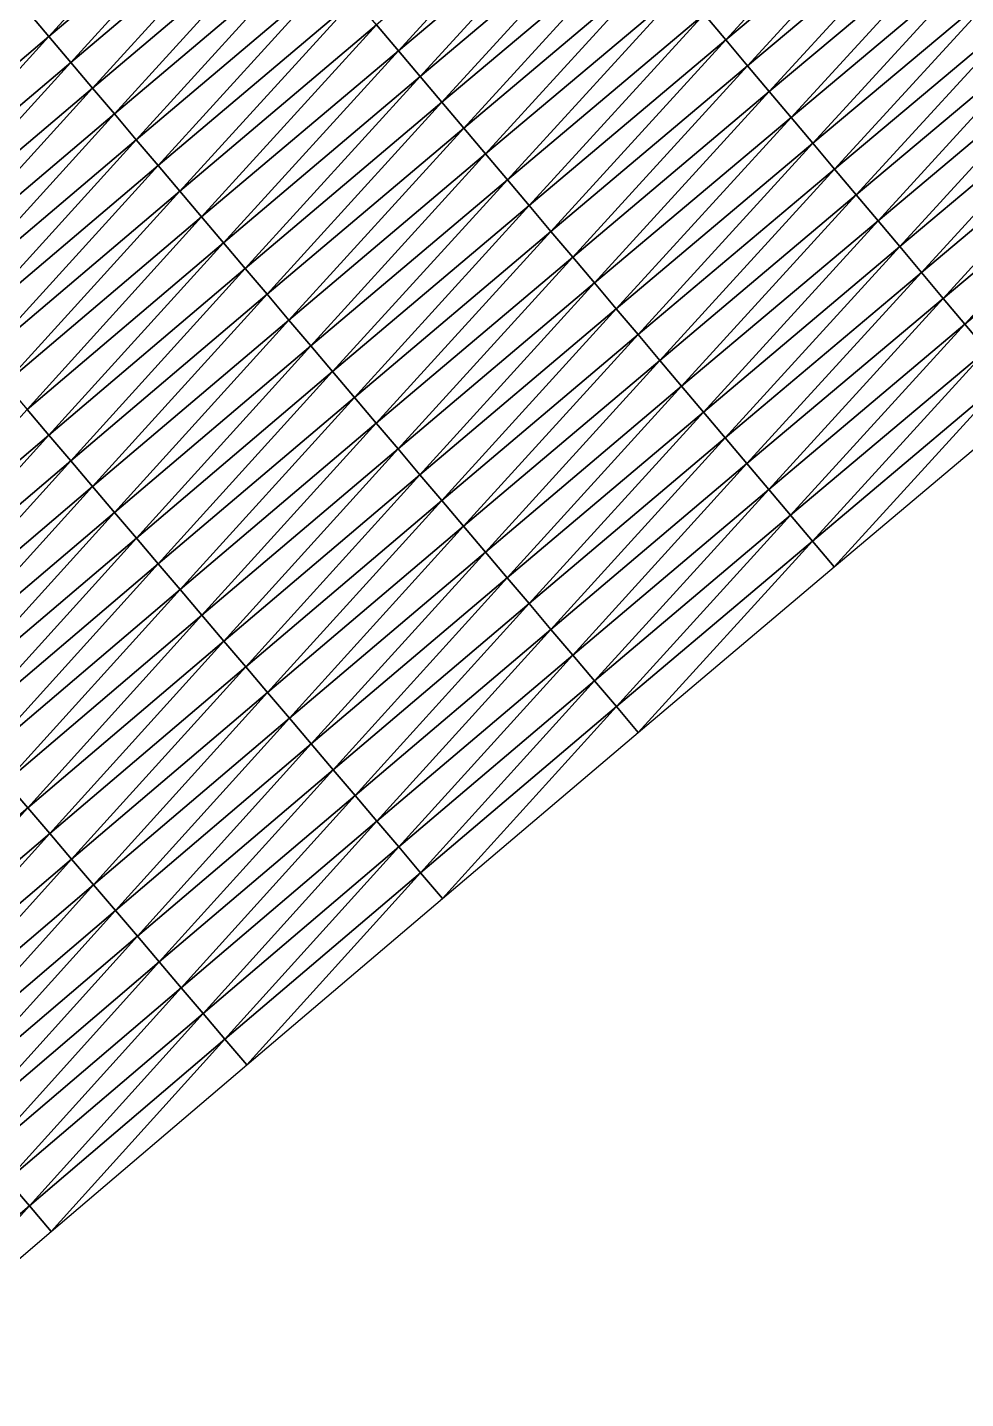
# Model space of a CAD drawing. Header units: metres. Extents: x 479979 to 482619, y 6959976 to 6961524.
# Drawn here: x 480088.9 to 480144.4, y 6960025.4 to 6960106.6 of the extents above; entities that cross this region are included whole.
import ezdxf

# ---------------------------------------------------------------- set-up
doc = ezdxf.new("R2010")
doc.units = ezdxf.units.M

msp = doc.modelspace()

# ---------------------------------------------------------------- linework, layer by layer
at = {"layer": 'GENERAL_FILL_TOP'}
for points in [[(480090.141, 6960106.034, 8.728), (480100.519, 6960117.426, 8.805), (480088.849, 6960107.56, 8.735)], [(480090.141, 6960106.034, 8.728), (480101.809, 6960115.898, 8.798), (480100.519, 6960117.426, 8.805)], [(480130.225, 6960105.84, 10.106), (480140.603, 6960117.159, 10.211), (480128.938, 6960107.371, 10.146)], [(480130.225, 6960105.84, 10.106), (480141.887, 6960115.626, 10.171), (480140.603, 6960117.159, 10.211)], [(480091.434, 6960104.508, 8.722), (480101.809, 6960115.898, 8.798), (480090.141, 6960106.034, 8.728)], [(480091.434, 6960104.508, 8.722), (480103.099, 6960114.37, 8.792), (480101.809, 6960115.898, 8.798)], [(480110.838, 6960105.199, 9.96), (480121.215, 6960116.556, 9.986), (480109.548, 6960106.728, 9.92)], [(480110.838, 6960105.199, 9.96), (480122.503, 6960115.025, 10.026), (480121.215, 6960116.556, 9.986)], [(480112.128, 6960103.671, 10), (480122.503, 6960115.025, 10.026), (480110.838, 6960105.199, 9.96)], [(480112.128, 6960103.671, 10), (480123.79, 6960113.494, 10.066), (480122.503, 6960115.025, 10.026)], [(480131.512, 6960104.31, 10.066), (480141.887, 6960115.626, 10.171), (480130.225, 6960105.84, 10.106)], [(480131.512, 6960104.31, 10.066), (480143.171, 6960114.092, 10.131), (480141.887, 6960115.626, 10.171)], [(480092.726, 6960102.981, 8.715), (480103.099, 6960114.37, 8.792), (480091.434, 6960104.508, 8.722)], [(480092.726, 6960102.981, 8.715), (480104.389, 6960112.841, 8.785), (480103.099, 6960114.37, 8.792)], [(480113.418, 6960102.142, 10.04), (480123.79, 6960113.494, 10.066), (480112.128, 6960103.671, 10)], [(480113.418, 6960102.142, 10.04), (480125.077, 6960111.964, 10.106), (480123.79, 6960113.494, 10.066)], [(480132.799, 6960102.779, 10.026), (480143.171, 6960114.092, 10.131), (480131.512, 6960104.31, 10.066)], [(480132.799, 6960102.779, 10.026), (480144.455, 6960112.559, 10.091), (480143.171, 6960114.092, 10.131)], [(480094.019, 6960101.455, 9.252), (480104.389, 6960112.841, 8.785), (480092.726, 6960102.981, 8.715)], [(480094.019, 6960101.455, 9.252), (480105.679, 6960111.313, 9.32), (480104.389, 6960112.841, 8.785)], [(480114.708, 6960100.614, 10.08), (480125.077, 6960111.964, 10.106), (480113.418, 6960102.142, 10.04)], [(480114.708, 6960100.614, 10.08), (480126.364, 6960110.433, 10.146), (480125.077, 6960111.964, 10.106)], [(480134.086, 6960101.248, 9.986), (480144.455, 6960112.559, 10.091), (480132.799, 6960102.779, 10.026)], [(480134.086, 6960101.248, 9.986), (480145.739, 6960111.025, 10.051), (480144.455, 6960112.559, 10.091)], [(480095.311, 6960099.929, 9.772), (480105.679, 6960111.313, 9.32), (480094.019, 6960101.455, 9.252)], [(480095.311, 6960099.929, 9.772), (480106.968, 6960109.784, 9.84), (480105.679, 6960111.313, 9.32)], [(480135.374, 6960099.717, 9.946), (480145.739, 6960111.025, 10.051), (480134.086, 6960101.248, 9.986)], [(480135.374, 6960099.717, 9.946), (480147.023, 6960109.492, 10.011), (480145.739, 6960111.025, 10.051)], [(480115.998, 6960099.085, 10.12), (480126.364, 6960110.433, 10.146), (480114.708, 6960100.614, 10.08)], [(480115.998, 6960099.085, 10.12), (480127.651, 6960108.902, 10.186), (480126.364, 6960110.433, 10.146)], [(480096.604, 6960098.403, 9.812), (480106.968, 6960109.784, 9.84), (480095.311, 6960099.929, 9.772)], [(480096.604, 6960098.403, 9.812), (480108.258, 6960108.256, 9.88), (480106.968, 6960109.784, 9.84)], [(480136.661, 6960098.186, 9.906), (480147.023, 6960109.492, 10.011), (480135.374, 6960099.717, 9.946)], [(480136.661, 6960098.186, 9.906), (480148.307, 6960107.959, 9.971), (480147.023, 6960109.492, 10.011)], [(480117.288, 6960097.557, 10.08), (480127.651, 6960108.902, 10.186), (480115.998, 6960099.085, 10.12)], [(480117.288, 6960097.557, 10.08), (480128.938, 6960107.371, 10.146), (480127.651, 6960108.902, 10.186)], [(480097.896, 6960096.876, 9.852), (480108.258, 6960108.256, 9.88), (480096.604, 6960098.403, 9.812)], [(480097.896, 6960096.876, 9.852), (480109.548, 6960106.728, 9.92), (480108.258, 6960108.256, 9.88)], [(480137.948, 6960096.656, 9.386), (480148.307, 6960107.959, 9.971), (480136.661, 6960098.186, 9.906)], [(480137.948, 6960096.656, 9.386), (480149.591, 6960106.425, 9.451), (480148.307, 6960107.959, 9.971)], [(480078.489, 6960096.151, 8.657), (480090.141, 6960106.034, 8.728), (480088.849, 6960107.56, 8.735)], [(480118.578, 6960096.029, 10.04), (480128.938, 6960107.371, 10.146), (480117.288, 6960097.557, 10.08)], [(480118.578, 6960096.029, 10.04), (480130.225, 6960105.84, 10.106), (480128.938, 6960107.371, 10.146)], [(480099.189, 6960095.35, 9.892), (480109.548, 6960106.728, 9.92), (480097.896, 6960096.876, 9.852)], [(480099.189, 6960095.35, 9.892), (480110.838, 6960105.199, 9.96), (480109.548, 6960106.728, 9.92)], [(480139.235, 6960095.125, 8.736), (480149.591, 6960106.425, 9.451), (480137.948, 6960096.656, 9.386)], [(480139.235, 6960095.125, 8.736), (480150.875, 6960104.892, 8.803), (480149.591, 6960106.425, 9.451)], [(480079.784, 6960094.626, 8.651), (480090.141, 6960106.034, 8.728), (480078.489, 6960096.151, 8.657)], [(480079.784, 6960094.626, 8.651), (480091.434, 6960104.508, 8.722), (480090.141, 6960106.034, 8.728)], [(480119.868, 6960094.5, 10), (480130.225, 6960105.84, 10.106), (480118.578, 6960096.029, 10.04)], [(480119.868, 6960094.5, 10), (480131.512, 6960104.31, 10.066), (480130.225, 6960105.84, 10.106)], [(480081.079, 6960093.102, 8.644), (480091.434, 6960104.508, 8.722), (480079.784, 6960094.626, 8.651)], [(480081.079, 6960093.102, 8.644), (480092.726, 6960102.981, 8.715), (480091.434, 6960104.508, 8.722)], [(480100.481, 6960093.824, 9.932), (480110.838, 6960105.199, 9.96), (480099.189, 6960095.35, 9.892)], [(480100.481, 6960093.824, 9.932), (480112.128, 6960103.671, 10), (480110.838, 6960105.199, 9.96)], [(480140.522, 6960093.594, 8.73), (480150.875, 6960104.892, 8.803), (480139.235, 6960095.125, 8.736)], [(480140.522, 6960093.594, 8.73), (480152.159, 6960103.358, 8.797), (480150.875, 6960104.892, 8.803)], [(480101.774, 6960092.298, 9.972), (480112.128, 6960103.671, 10), (480100.481, 6960093.824, 9.932)], [(480101.774, 6960092.298, 9.972), (480113.418, 6960102.142, 10.04), (480112.128, 6960103.671, 10)], [(480121.158, 6960092.972, 9.96), (480131.512, 6960104.31, 10.066), (480119.868, 6960094.5, 10)], [(480121.158, 6960092.972, 9.96), (480132.799, 6960102.779, 10.026), (480131.512, 6960104.31, 10.066)], [(480082.373, 6960091.578, 9.182), (480092.726, 6960102.981, 8.715), (480081.079, 6960093.102, 8.644)], [(480082.373, 6960091.578, 9.182), (480094.019, 6960101.455, 9.252), (480092.726, 6960102.981, 8.715)], [(480141.809, 6960092.063, 8.723), (480152.159, 6960103.358, 8.797), (480140.522, 6960093.594, 8.73)], [(480141.809, 6960092.063, 8.723), (480153.443, 6960101.825, 8.79), (480152.159, 6960103.358, 8.797)], [(480103.066, 6960090.771, 10.012), (480113.418, 6960102.142, 10.04), (480101.774, 6960092.298, 9.972)], [(480103.066, 6960090.771, 10.012), (480114.708, 6960100.614, 10.08), (480113.418, 6960102.142, 10.04)], [(480122.448, 6960091.443, 9.92), (480132.799, 6960102.779, 10.026), (480121.158, 6960092.972, 9.96)], [(480122.448, 6960091.443, 9.92), (480134.086, 6960101.248, 9.986), (480132.799, 6960102.779, 10.026)], [(480083.668, 6960090.053, 9.702), (480094.019, 6960101.455, 9.252), (480082.373, 6960091.578, 9.182)], [(480083.668, 6960090.053, 9.702), (480095.311, 6960099.929, 9.772), (480094.019, 6960101.455, 9.252)], [(480123.738, 6960089.915, 9.88), (480134.086, 6960101.248, 9.986), (480122.448, 6960091.443, 9.92)], [(480123.738, 6960089.915, 9.88), (480135.374, 6960099.717, 9.946), (480134.086, 6960101.248, 9.986)], [(480143.096, 6960090.532, 8.716), (480153.443, 6960101.825, 8.79), (480141.809, 6960092.063, 8.723)], [(480143.096, 6960090.532, 8.716), (480154.727, 6960100.291, 8.783), (480153.443, 6960101.825, 8.79)], [(480104.359, 6960089.245, 10.052), (480114.708, 6960100.614, 10.08), (480103.066, 6960090.771, 10.012)], [(480104.359, 6960089.245, 10.052), (480115.998, 6960099.085, 10.12), (480114.708, 6960100.614, 10.08)], [(480084.963, 6960088.529, 9.742), (480095.311, 6960099.929, 9.772), (480083.668, 6960090.053, 9.702)], [(480084.963, 6960088.529, 9.742), (480096.604, 6960098.403, 9.812), (480095.311, 6960099.929, 9.772)], [(480125.028, 6960088.387, 9.84), (480135.374, 6960099.717, 9.946), (480123.738, 6960089.915, 9.88)], [(480125.028, 6960088.387, 9.84), (480136.661, 6960098.186, 9.906), (480135.374, 6960099.717, 9.946)], [(480144.383, 6960089.001, 8.71), (480154.727, 6960100.291, 8.783), (480143.096, 6960090.532, 8.716)], [(480144.383, 6960089.001, 8.71), (480156.011, 6960098.758, 8.777), (480154.727, 6960100.291, 8.783)], [(480105.651, 6960087.719, 10.012), (480115.998, 6960099.085, 10.12), (480104.359, 6960089.245, 10.052)], [(480105.651, 6960087.719, 10.012), (480117.288, 6960097.557, 10.08), (480115.998, 6960099.085, 10.12)], [(480086.258, 6960087.005, 9.782), (480096.604, 6960098.403, 9.812), (480084.963, 6960088.529, 9.742)], [(480086.258, 6960087.005, 9.782), (480097.896, 6960096.876, 9.852), (480096.604, 6960098.403, 9.812)], [(480126.318, 6960086.858, 9.32), (480136.661, 6960098.186, 9.906), (480125.028, 6960088.387, 9.84)], [(480126.318, 6960086.858, 9.32), (480137.948, 6960096.656, 9.386), (480136.661, 6960098.186, 9.906)], [(480145.67, 6960087.471, 8.703), (480156.011, 6960098.758, 8.777), (480144.383, 6960089.001, 8.71)], [(480106.944, 6960086.193, 9.972), (480117.288, 6960097.557, 10.08), (480105.651, 6960087.719, 10.012)], [(480106.944, 6960086.193, 9.972), (480118.578, 6960096.029, 10.04), (480117.288, 6960097.557, 10.08)], [(480087.553, 6960085.481, 9.822), (480097.896, 6960096.876, 9.852), (480086.258, 6960087.005, 9.782)], [(480087.553, 6960085.481, 9.822), (480099.189, 6960095.35, 9.892), (480097.896, 6960096.876, 9.852)], [(480127.608, 6960085.33, 8.668), (480137.948, 6960096.656, 9.386), (480126.318, 6960086.858, 9.32)], [(480127.608, 6960085.33, 8.668), (480139.235, 6960095.125, 8.736), (480137.948, 6960096.656, 9.386)], [(480108.236, 6960084.666, 9.932), (480118.578, 6960096.029, 10.04), (480106.944, 6960086.193, 9.972)], [(480108.236, 6960084.666, 9.932), (480119.868, 6960094.5, 10), (480118.578, 6960096.029, 10.04)], [(480088.848, 6960083.956, 9.862), (480099.189, 6960095.35, 9.892), (480087.553, 6960085.481, 9.822)], [(480088.848, 6960083.956, 9.862), (480100.481, 6960093.824, 9.932), (480099.189, 6960095.35, 9.892)], [(480128.897, 6960083.801, 8.661), (480139.235, 6960095.125, 8.736), (480127.608, 6960085.33, 8.668)], [(480128.897, 6960083.801, 8.661), (480140.522, 6960093.594, 8.73), (480139.235, 6960095.125, 8.736)], [(480109.529, 6960083.14, 9.892), (480119.868, 6960094.5, 10), (480108.236, 6960084.666, 9.932)], [(480109.529, 6960083.14, 9.892), (480121.158, 6960092.972, 9.96), (480119.868, 6960094.5, 10)], [(480090.142, 6960082.432, 9.902), (480100.481, 6960093.824, 9.932), (480088.848, 6960083.956, 9.862)], [(480090.142, 6960082.432, 9.902), (480101.774, 6960092.298, 9.972), (480100.481, 6960093.824, 9.932)], [(480130.187, 6960082.273, 8.655), (480140.522, 6960093.594, 8.73), (480128.897, 6960083.801, 8.661)], [(480130.187, 6960082.273, 8.655), (480141.809, 6960092.063, 8.723), (480140.522, 6960093.594, 8.73)], [(480091.437, 6960080.908, 9.942), (480101.774, 6960092.298, 9.972), (480090.142, 6960082.432, 9.902)], [(480091.437, 6960080.908, 9.942), (480103.066, 6960090.771, 10.012), (480101.774, 6960092.298, 9.972)], [(480110.821, 6960081.614, 9.852), (480121.158, 6960092.972, 9.96), (480109.529, 6960083.14, 9.892)], [(480110.821, 6960081.614, 9.852), (480122.448, 6960091.443, 9.92), (480121.158, 6960092.972, 9.96)], [(480131.477, 6960080.745, 8.648), (480141.809, 6960092.063, 8.723), (480130.187, 6960082.273, 8.655)], [(480131.477, 6960080.745, 8.648), (480143.096, 6960090.532, 8.716), (480141.809, 6960092.063, 8.723)], [(480092.732, 6960079.383, 9.982), (480103.066, 6960090.771, 10.012), (480091.437, 6960080.908, 9.942)], [(480092.732, 6960079.383, 9.982), (480104.359, 6960089.245, 10.052), (480103.066, 6960090.771, 10.012)], [(480112.114, 6960080.088, 9.812), (480122.448, 6960091.443, 9.92), (480110.821, 6960081.614, 9.852)], [(480112.114, 6960080.088, 9.812), (480123.738, 6960089.915, 9.88), (480122.448, 6960091.443, 9.92)], [(480113.406, 6960078.562, 9.772), (480123.738, 6960089.915, 9.88), (480112.114, 6960080.088, 9.812)], [(480113.406, 6960078.562, 9.772), (480125.028, 6960088.387, 9.84), (480123.738, 6960089.915, 9.88)], [(480132.767, 6960079.216, 8.642), (480143.096, 6960090.532, 8.716), (480131.477, 6960080.745, 8.648)], [(480132.767, 6960079.216, 8.642), (480144.383, 6960089.001, 8.71), (480143.096, 6960090.532, 8.716)], [(480094.027, 6960077.859, 9.942), (480104.359, 6960089.245, 10.052), (480092.732, 6960079.383, 9.982)], [(480094.027, 6960077.859, 9.942), (480105.651, 6960087.719, 10.012), (480104.359, 6960089.245, 10.052)], [(480114.699, 6960077.035, 9.252), (480125.028, 6960088.387, 9.84), (480113.406, 6960078.562, 9.772)], [(480114.699, 6960077.035, 9.252), (480126.318, 6960086.858, 9.32), (480125.028, 6960088.387, 9.84)], [(480134.057, 6960077.688, 8.635), (480144.383, 6960089.001, 8.71), (480132.767, 6960079.216, 8.642)], [(480134.057, 6960077.688, 8.635), (480145.67, 6960087.471, 8.703), (480144.383, 6960089.001, 8.71)], [(480095.322, 6960076.335, 9.902), (480105.651, 6960087.719, 10.012), (480094.027, 6960077.859, 9.942)], [(480095.322, 6960076.335, 9.902), (480106.944, 6960086.193, 9.972), (480105.651, 6960087.719, 10.012)], [(480135.347, 6960076.159, 8.629), (480145.67, 6960087.471, 8.703), (480134.057, 6960077.688, 8.635)], [(480135.347, 6960076.159, 8.629), (480146.957, 6960085.94, 8.697), (480145.67, 6960087.471, 8.703)], [(480115.991, 6960075.509, 8.599), (480126.318, 6960086.858, 9.32), (480114.699, 6960077.035, 9.252)], [(480115.991, 6960075.509, 8.599), (480127.608, 6960085.33, 8.668), (480126.318, 6960086.858, 9.32)], [(480096.616, 6960074.811, 9.862), (480106.944, 6960086.193, 9.972), (480095.322, 6960076.335, 9.902)], [(480096.616, 6960074.811, 9.862), (480108.236, 6960084.666, 9.932), (480106.944, 6960086.193, 9.972)], [(480136.637, 6960074.631, 8.622), (480146.957, 6960085.94, 8.697), (480135.347, 6960076.159, 8.629)], [(480136.637, 6960074.631, 8.622), (480148.245, 6960084.409, 8.69), (480146.957, 6960085.94, 8.697)], [(480117.284, 6960073.983, 8.592), (480127.608, 6960085.33, 8.668), (480115.991, 6960075.509, 8.599)], [(480117.284, 6960073.983, 8.592), (480128.897, 6960083.801, 8.661), (480127.608, 6960085.33, 8.668)], [(480097.911, 6960073.286, 9.822), (480108.236, 6960084.666, 9.932), (480096.616, 6960074.811, 9.862)], [(480097.911, 6960073.286, 9.822), (480109.529, 6960083.14, 9.892), (480108.236, 6960084.666, 9.932)], [(480078.522, 6960072.548, 9.832), (480090.142, 6960082.432, 9.902), (480088.848, 6960083.956, 9.862)], [(480118.577, 6960072.457, 8.586), (480128.897, 6960083.801, 8.661), (480117.284, 6960073.983, 8.592)], [(480118.577, 6960072.457, 8.586), (480130.187, 6960082.273, 8.655), (480128.897, 6960083.801, 8.661)], [(480099.206, 6960071.762, 9.782), (480109.529, 6960083.14, 9.892), (480097.911, 6960073.286, 9.822)], [(480099.206, 6960071.762, 9.782), (480110.821, 6960081.614, 9.852), (480109.529, 6960083.14, 9.892)], [(480079.819, 6960071.025, 9.872), (480090.142, 6960082.432, 9.902), (480078.522, 6960072.548, 9.832)], [(480079.819, 6960071.025, 9.872), (480091.437, 6960080.908, 9.942), (480090.142, 6960082.432, 9.902)], [(480119.869, 6960070.93, 8.579), (480130.187, 6960082.273, 8.655), (480118.577, 6960072.457, 8.586)], [(480119.869, 6960070.93, 8.579), (480131.477, 6960080.745, 8.648), (480130.187, 6960082.273, 8.655)], [(480100.501, 6960070.238, 9.742), (480110.821, 6960081.614, 9.852), (480099.206, 6960071.762, 9.782)], [(480100.501, 6960070.238, 9.742), (480112.114, 6960080.088, 9.812), (480110.821, 6960081.614, 9.852)], [(480081.116, 6960069.503, 9.912), (480091.437, 6960080.908, 9.942), (480079.819, 6960071.025, 9.872)], [(480081.116, 6960069.503, 9.912), (480092.732, 6960079.383, 9.982), (480091.437, 6960080.908, 9.942)], [(480121.162, 6960069.404, 8.573), (480131.477, 6960080.745, 8.648), (480119.869, 6960070.93, 8.579)], [(480121.162, 6960069.404, 8.573), (480132.767, 6960079.216, 8.642), (480131.477, 6960080.745, 8.648)], [(480082.413, 6960067.98, 9.872), (480092.732, 6960079.383, 9.982), (480081.116, 6960069.503, 9.912)], [(480082.413, 6960067.98, 9.872), (480094.027, 6960077.859, 9.942), (480092.732, 6960079.383, 9.982)], [(480101.796, 6960068.713, 9.702), (480112.114, 6960080.088, 9.812), (480100.501, 6960070.238, 9.742)], [(480101.796, 6960068.713, 9.702), (480113.406, 6960078.562, 9.772), (480112.114, 6960080.088, 9.812)], [(480103.091, 6960067.189, 9.182), (480113.406, 6960078.562, 9.772), (480101.796, 6960068.713, 9.702)], [(480103.091, 6960067.189, 9.182), (480114.699, 6960077.035, 9.252), (480113.406, 6960078.562, 9.772)], [(480122.454, 6960067.878, 8.566), (480132.767, 6960079.216, 8.642), (480121.162, 6960069.404, 8.573)], [(480122.454, 6960067.878, 8.566), (480134.057, 6960077.688, 8.635), (480132.767, 6960079.216, 8.642)], [(480083.71, 6960066.457, 9.832), (480094.027, 6960077.859, 9.942), (480082.413, 6960067.98, 9.872)], [(480083.71, 6960066.457, 9.832), (480095.322, 6960076.335, 9.902), (480094.027, 6960077.859, 9.942)], [(480123.747, 6960066.352, 8.56), (480134.057, 6960077.688, 8.635), (480122.454, 6960067.878, 8.566)], [(480123.747, 6960066.352, 8.56), (480135.347, 6960076.159, 8.629), (480134.057, 6960077.688, 8.635)], [(480104.385, 6960065.665, 8.529), (480114.699, 6960077.035, 9.252), (480103.091, 6960067.189, 9.182)], [(480104.385, 6960065.665, 8.529), (480115.991, 6960075.509, 8.599), (480114.699, 6960077.035, 9.252)], [(480085.007, 6960064.935, 9.792), (480095.322, 6960076.335, 9.902), (480083.71, 6960066.457, 9.832)], [(480085.007, 6960064.935, 9.792), (480096.616, 6960074.811, 9.862), (480095.322, 6960076.335, 9.902)], [(480125.039, 6960064.825, 8.553), (480135.347, 6960076.159, 8.629), (480123.747, 6960066.352, 8.56)], [(480125.039, 6960064.825, 8.553), (480136.637, 6960074.631, 8.622), (480135.347, 6960076.159, 8.629)], [(480105.68, 6960064.141, 8.522), (480115.991, 6960075.509, 8.599), (480104.385, 6960065.665, 8.529)], [(480105.68, 6960064.141, 8.522), (480117.284, 6960073.983, 8.592), (480115.991, 6960075.509, 8.599)], [(480086.304, 6960063.412, 9.752), (480096.616, 6960074.811, 9.862), (480085.007, 6960064.935, 9.792)], [(480086.304, 6960063.412, 9.752), (480097.911, 6960073.286, 9.822), (480096.616, 6960074.811, 9.862)], [(480106.975, 6960062.616, 8.516), (480117.284, 6960073.983, 8.592), (480105.68, 6960064.141, 8.522)], [(480106.975, 6960062.616, 8.516), (480118.577, 6960072.457, 8.586), (480117.284, 6960073.983, 8.592)], [(480087.601, 6960061.89, 9.712), (480097.911, 6960073.286, 9.822), (480086.304, 6960063.412, 9.752)], [(480087.601, 6960061.89, 9.712), (480099.206, 6960071.762, 9.782), (480097.911, 6960073.286, 9.822)], [(480108.27, 6960061.092, 8.509), (480118.577, 6960072.457, 8.586), (480106.975, 6960062.616, 8.516)], [(480108.27, 6960061.092, 8.509), (480119.869, 6960070.93, 8.579), (480118.577, 6960072.457, 8.586)], [(480088.897, 6960060.367, 9.672), (480099.206, 6960071.762, 9.782), (480087.601, 6960061.89, 9.712)], [(480088.897, 6960060.367, 9.672), (480100.501, 6960070.238, 9.742), (480099.206, 6960071.762, 9.782)], [(480109.565, 6960059.568, 8.503), (480119.869, 6960070.93, 8.579), (480108.27, 6960061.092, 8.509)], [(480109.565, 6960059.568, 8.503), (480121.162, 6960069.404, 8.573), (480119.869, 6960070.93, 8.579)], [(480090.194, 6960058.845, 9.632), (480100.501, 6960070.238, 9.742), (480088.897, 6960060.367, 9.672)], [(480090.194, 6960058.845, 9.632), (480101.796, 6960068.713, 9.702), (480100.501, 6960070.238, 9.742)], [(480110.86, 6960058.044, 8.496), (480121.162, 6960069.404, 8.573), (480109.565, 6960059.568, 8.503)], [(480110.86, 6960058.044, 8.496), (480122.454, 6960067.878, 8.566), (480121.162, 6960069.404, 8.573)], [(480091.491, 6960057.322, 9.112), (480101.796, 6960068.713, 9.702), (480090.194, 6960058.845, 9.632)], [(480091.491, 6960057.322, 9.112), (480103.091, 6960067.189, 9.182), (480101.796, 6960068.713, 9.702)], [(480092.788, 6960055.8, 8.457), (480103.091, 6960067.189, 9.182), (480091.491, 6960057.322, 9.112)], [(480092.788, 6960055.8, 8.457), (480104.385, 6960065.665, 8.529), (480103.091, 6960067.189, 9.182)], [(480112.154, 6960056.519, 8.49), (480122.454, 6960067.878, 8.566), (480110.86, 6960058.044, 8.496)], [(480112.154, 6960056.519, 8.49), (480123.747, 6960066.352, 8.56), (480122.454, 6960067.878, 8.566)], [(480113.449, 6960054.995, 8.483), (480123.747, 6960066.352, 8.56), (480112.154, 6960056.519, 8.49)], [(480113.449, 6960054.995, 8.483), (480125.039, 6960064.825, 8.553), (480123.747, 6960066.352, 8.56)], [(480094.085, 6960054.277, 8.451), (480104.385, 6960065.665, 8.529), (480092.788, 6960055.8, 8.457)], [(480094.085, 6960054.277, 8.451), (480105.68, 6960064.141, 8.522), (480104.385, 6960065.665, 8.529)], [(480095.382, 6960052.755, 8.445), (480105.68, 6960064.141, 8.522), (480094.085, 6960054.277, 8.451)], [(480095.382, 6960052.755, 8.445), (480106.975, 6960062.616, 8.516), (480105.68, 6960064.141, 8.522)], [(480096.679, 6960051.232, 8.438), (480106.975, 6960062.616, 8.516), (480095.382, 6960052.755, 8.445)], [(480096.679, 6960051.232, 8.438), (480108.27, 6960061.092, 8.509), (480106.975, 6960062.616, 8.516)], [(480077.302, 6960050.479, 9.601), (480088.897, 6960060.367, 9.672), (480087.601, 6960061.89, 9.712)], [(480097.975, 6960049.709, 8.432), (480108.27, 6960061.092, 8.509), (480096.679, 6960051.232, 8.438)], [(480097.975, 6960049.709, 8.432), (480109.565, 6960059.568, 8.503), (480108.27, 6960061.092, 8.509)], [(480078.601, 6960048.958, 9.561), (480088.897, 6960060.367, 9.672), (480077.302, 6960050.479, 9.601)], [(480078.601, 6960048.958, 9.561), (480090.194, 6960058.845, 9.632), (480088.897, 6960060.367, 9.672)], [(480099.272, 6960048.187, 8.425), (480109.565, 6960059.568, 8.503), (480097.975, 6960049.709, 8.432)], [(480099.272, 6960048.187, 8.425), (480110.86, 6960058.044, 8.496), (480109.565, 6960059.568, 8.503)], [(480079.899, 6960047.437, 9.041), (480090.194, 6960058.845, 9.632), (480078.601, 6960048.958, 9.561)], [(480079.899, 6960047.437, 9.041), (480091.491, 6960057.322, 9.112), (480090.194, 6960058.845, 9.632)], [(480100.569, 6960046.664, 8.419), (480110.86, 6960058.044, 8.496), (480099.272, 6960048.187, 8.425)], [(480100.569, 6960046.664, 8.419), (480112.154, 6960056.519, 8.49), (480110.86, 6960058.044, 8.496)], [(480081.198, 6960045.916, 8.385), (480091.491, 6960057.322, 9.112), (480079.899, 6960047.437, 9.041)], [(480081.198, 6960045.916, 8.385), (480092.788, 6960055.8, 8.457), (480091.491, 6960057.322, 9.112)], [(480082.496, 6960044.395, 8.379), (480092.788, 6960055.8, 8.457), (480081.198, 6960045.916, 8.385)], [(480082.496, 6960044.395, 8.379), (480094.085, 6960054.277, 8.451), (480092.788, 6960055.8, 8.457)], [(480101.866, 6960045.142, 8.413), (480112.154, 6960056.519, 8.49), (480100.569, 6960046.664, 8.419)], [(480101.866, 6960045.142, 8.413), (480113.449, 6960054.995, 8.483), (480112.154, 6960056.519, 8.49)], [(480083.795, 6960042.873, 8.373), (480094.085, 6960054.277, 8.451), (480082.496, 6960044.395, 8.379)], [(480083.795, 6960042.873, 8.373), (480095.382, 6960052.755, 8.445), (480094.085, 6960054.277, 8.451)], [(480085.094, 6960041.352, 8.366), (480095.382, 6960052.755, 8.445), (480083.795, 6960042.873, 8.373)], [(480085.094, 6960041.352, 8.366), (480096.679, 6960051.232, 8.438), (480095.382, 6960052.755, 8.445)], [(480086.392, 6960039.831, 8.36), (480096.679, 6960051.232, 8.438), (480085.094, 6960041.352, 8.366)], [(480086.392, 6960039.831, 8.36), (480097.975, 6960049.709, 8.432), (480096.679, 6960051.232, 8.438)], [(480087.691, 6960038.31, 8.354), (480097.975, 6960049.709, 8.432), (480086.392, 6960039.831, 8.36)], [(480087.691, 6960038.31, 8.354), (480099.272, 6960048.187, 8.425), (480097.975, 6960049.709, 8.432)], [(480088.99, 6960036.789, 8.347), (480099.272, 6960048.187, 8.425), (480087.691, 6960038.31, 8.354)], [(480088.99, 6960036.789, 8.347), (480100.569, 6960046.664, 8.419), (480099.272, 6960048.187, 8.425)], [(480090.288, 6960035.268, 8.341), (480100.569, 6960046.664, 8.419), (480088.99, 6960036.789, 8.347)], [(480090.288, 6960035.268, 8.341), (480101.866, 6960045.142, 8.413), (480100.569, 6960046.664, 8.419)], [(480077.414, 6960026.896, 8.275), (480088.99, 6960036.789, 8.347), (480087.691, 6960038.31, 8.354)], [(480078.714, 6960025.377, 8.268), (480088.99, 6960036.789, 8.347), (480077.414, 6960026.896, 8.275)], [(480078.714, 6960025.377, 8.268), (480090.288, 6960035.268, 8.341), (480088.99, 6960036.789, 8.347)]]:
    msp.add_3dface(points, dxfattribs=at)

doc.saveas('drawing.dxf')
